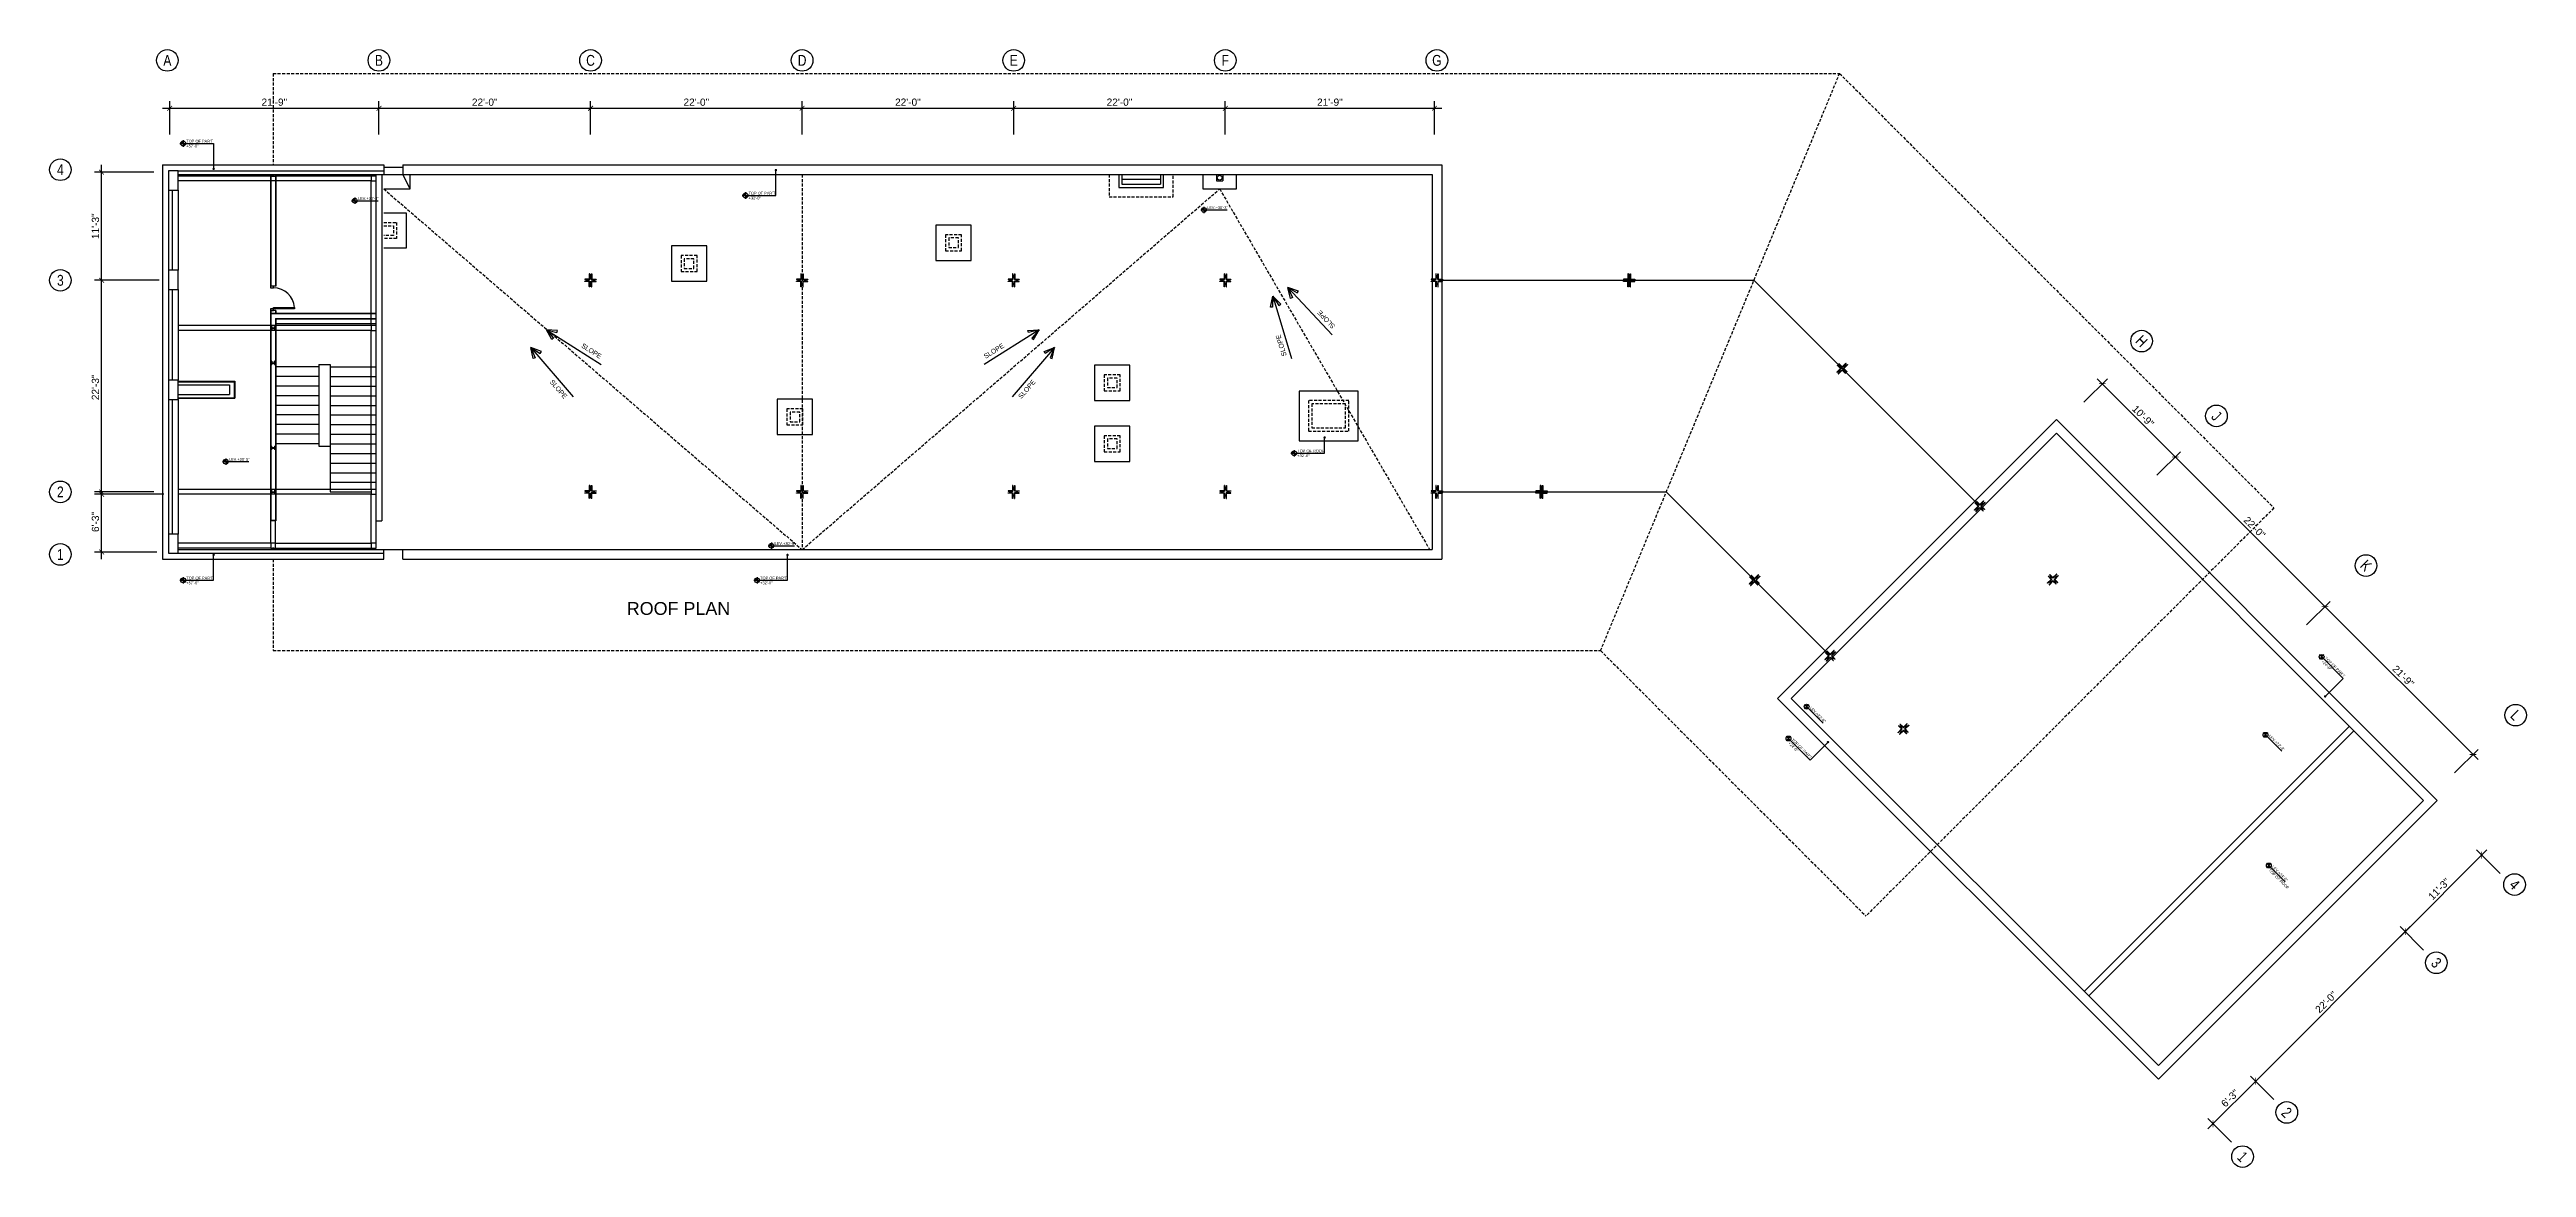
# Model space of a CAD drawing. Header units: inches. Extents: x 54338 to 57449, y 10559 to 14148.
# Drawn here: x 54359 to 57449, y 12753 to 14148 of the extents above; entities that cross this region are included whole.
import ezdxf
from ezdxf.enums import TextEntityAlignment as Align

# ---------------------------------------------------------------- set-up
doc = ezdxf.new("R2010")
doc.units = ezdxf.units.IN
doc.header["$LTSCALE"] = 15
doc.header["$MEASUREMENT"] = 0
doc.linetypes.add('HIDDEN', pattern=[0.375, 0.25, -0.125])
for name, color, linetype in [('A-DOOR', 1, 'Continuous'), ('A-PLASTER', 1, 'Continuous'), ('A-STAIR', 2, 'Continuous'), ('A-TEXT-P', 242, 'Continuous'), ('A-WALL-BLWK', 33, 'Continuous'), ('COLUMN', 4, 'Continuous'), ('E1', 1, 'Continuous'), ('E5', 5, 'Continuous'), ('GC', 3, 'Continuous'), ('LINE_HIDDEN', 124, 'HIDDEN'), ('N-DIM-Z', 126, 'Continuous'), ('N-NOTE-Z', 242, 'Continuous'), ('SCREED', 1, 'Continuous')]:
    doc.layers.add(name, color=color, linetype=linetype)
doc.styles.add('16 scale', font='arial.ttf')
doc.styles.add('1by4in-1F', font='arial.ttf', dxfattribs={"height": 4})
doc.styles.add('1by8in-1F', font='arial.ttf', dxfattribs={"height": 6})
doc.styles.add('ARIAL', font='arial.ttf')
doc.styles.add('dim', font='arial.ttf')
doc.dimstyles.new('DIM-128', dxfattribs={"dimscale": 96, "dimtxt": 0.09375, "dimasz": 0.0625, "dimexe": 0.09375, "dimexo": 0.09375, "dimgap": 0.03125, "dimtad": 1, "dimdec": 3, "dimrnd": 0.003906, "dimzin": 3, "dimdsep": 46, "dimlunit": 4, "dimtxsty": 'ARIAL', "dimblk1": 'ARCHTICK', "dimblk2": 'ARCHTICK', "dimsah": 1, "dimcen": 0.09375, "dimdle": 0.09375, "dimclrd": 256, "dimclre": 256, "dimclrt": 242, "dimaunit": 1, "dimadec": 0, "dimazin": 0, "dimtfac": 1, "dimtdec": 3, "dimtix": 1, "dimtmove": 2, "dimatfit": 3, "dimfxl": 0, "dimtolj": 1, "dimtzin": 0, "dimarcsym": 0})

# ---------------------------------------------------------------- blocks, each defined once
blk = doc.blocks.new('METAL -COL')
at = {"layer": 'COLUMN', "color": 1}
for points in [[(-7, 1.125, 0.414213562), (-6.875, 1), (-1, 1), (-1, 7.875, 0.414213562), (-1.125, 8), (-1.375, 8, 0.414213562), (-1.5, 7.875), (-1.5, 1.5), (-6.875, 1.5, 0.414213562), (-7, 1.375), (-7, 1.125)], [(7, 1.125, -0.414213562), (6.875, 1), (1, 1), (1, 7.875, -0.414213562), (1.125, 8), (1.375, 8, -0.414213562), (1.5, 7.875), (1.5, 1.5), (6.875, 1.5, -0.414213562), (7, 1.375), (7, 1.125)], [(-7, -1.125, -0.414213562), (-6.875, -1), (-1, -1), (-1, -7.875, -0.414213562), (-1.125, -8), (-1.375, -8, -0.414213562), (-1.5, -7.875), (-1.5, -1.5), (-6.875, -1.5, -0.414213562), (-7, -1.375), (-7, -1.125)], [(7, -1.125, 0.414213562), (6.875, -1), (1, -1), (1, -7.875, 0.414213562), (1.125, -8), (1.375, -8, 0.414213562), (1.5, -7.875), (1.5, -1.5), (6.875, -1.5, 0.414213562), (7, -1.375), (7, -1.125)]]:
    blk.add_lwpolyline(points, format="xyb", dxfattribs=at)
for points in [[(-2.9375, -1), (-4.9375, -1), (-4.9375, 1), (-2.9375, 1)], [(-3.1875, -0.75), (-4.6875, -0.75), (-4.6875, 0.75), (-3.1875, 0.75)], [(-1, 3.4375), (1, 3.4375), (1, 5.4375), (-1, 5.4375)], [(-0.75, 3.6875), (0.75, 3.6875), (0.75, 5.1875), (-0.75, 5.1875)], [(2.9375, -1), (4.9375, -1), (4.9375, 1), (2.9375, 1)], [(3.1875, -0.75), (4.6875, -0.75), (4.6875, 0.75), (3.1875, 0.75)], [(-1, -3.4375), (1, -3.4375), (1, -5.4375), (-1, -5.4375)], [(-0.75, -3.6875), (0.75, -3.6875), (0.75, -5.1875), (-0.75, -5.1875)]]:
    blk.add_lwpolyline(points, close=True, dxfattribs=at)
blk = doc.blocks.new('_ARCHTICK')
at = {"color": 0, "linetype": 'ByBlock', "const_width": 0.15}
blk.add_lwpolyline([(-0.5, -0.5), (0.5, 0.5)], dxfattribs=at)
blk = doc.blocks.new('*D47')
at = {"layer": 'DEFPOINTS', "color": 0, "transparency": 16777216}
for p in [(262.5, 555.1), (1.5, 513.6), (262.5, 513.6)]:
    blk.add_point(p, dxfattribs=at)
at = {"layer": 'N-DIM-Z', "lineweight": -2, "transparency": 16777216}
for p, q in [((1.5, 522.6), (1.5, 564.1)), ((262.5, 522.6), (262.5, 564.1)), ((-7.5, 555.1), (271.5, 555.1))]:
    blk.add_line(p, q, dxfattribs=at)
at = {"layer": 'N-DIM-Z', "lineweight": -2, "transparency": 16777216, "xscale": 6, "yscale": 6, "zscale": 6, "rotation": 180}
blk.add_blockref('_ARCHTICK', (1.5, 555.1), dxfattribs=at)
at = {"layer": 'N-DIM-Z', "lineweight": -2, "transparency": 16777216, "xscale": 6, "yscale": 6, "zscale": 6}
blk.add_blockref('_ARCHTICK', (262.5, 555.1), dxfattribs=at)
at = {"layer": 'N-DIM-Z', "color": 242, "transparency": 16777216, "insert": (132, 562.7), "char_height": 9, "attachment_point": 5, "style": 'ARIAL'}
blk.add_mtext('\\A1;21\'-9"', dxfattribs=at)
blk = doc.blocks.new('*D48')
at = {"layer": 'DEFPOINTS', "color": 0, "transparency": 16777216}
for p in [(-83.6, 475.5), (-9.2, 475.5), (-2.8, 340.5)]:
    blk.add_point(p, dxfattribs=at)
at = {"layer": 'N-DIM-Z', "lineweight": -2, "transparency": 16777216}
for p, q in [((-18.2, 475.5), (-92.6, 475.5)), ((-83.6, 331.5), (-83.6, 484.5)), ((-11.8, 340.5), (-92.6, 340.5))]:
    blk.add_line(p, q, dxfattribs=at)
at = {"layer": 'N-DIM-Z', "lineweight": -2, "transparency": 16777216, "xscale": 6, "yscale": 6, "zscale": 6}
for p, rotation in [((-83.6, 475.5), 90), ((-83.6, 340.5), 270)]:
    blk.add_blockref('_ARCHTICK', p, dxfattribs=dict(at, rotation=rotation))
at = {"layer": 'N-DIM-Z', "color": 242, "transparency": 16777216, "insert": (-91.2, 408), "char_height": 9, "attachment_point": 5, "rotation": 90, "style": 'ARIAL'}
blk.add_mtext('\\A1;11\'-3"', dxfattribs=at)
blk = doc.blocks.new('*D49')
at = {"layer": 'DEFPOINTS', "color": 0, "transparency": 16777216}
for p in [(-83.6, 340.5), (-9.3, 340.5), (3.1, 73.5)]:
    blk.add_point(p, dxfattribs=at)
at = {"layer": 'N-DIM-Z', "lineweight": -2, "transparency": 16777216}
for p, q in [((-18.3, 340.5), (-92.6, 340.5)), ((-83.6, 64.5), (-83.6, 349.5)), ((-5.9, 73.5), (-92.6, 73.5))]:
    blk.add_line(p, q, dxfattribs=at)
at = {"layer": 'N-DIM-Z', "lineweight": -2, "transparency": 16777216, "xscale": 6, "yscale": 6, "zscale": 6}
for p, rotation in [((-83.6, 340.5), 90), ((-83.6, 73.5), 270)]:
    blk.add_blockref('_ARCHTICK', p, dxfattribs=dict(at, rotation=rotation))
at = {"layer": 'N-DIM-Z', "color": 242, "transparency": 16777216, "insert": (-91.2, 207), "char_height": 9, "attachment_point": 5, "rotation": 90, "style": 'ARIAL'}
blk.add_mtext('\\A1;22\'-3"', dxfattribs=at)
blk = doc.blocks.new('*D50')
at = {"layer": 'DEFPOINTS', "color": 0, "transparency": 16777216}
for p in [(526.5, 555.1), (262.5, 513.6), (526.5, 513.6)]:
    blk.add_point(p, dxfattribs=at)
at = {"layer": 'N-DIM-Z', "lineweight": -2, "transparency": 16777216}
for p, q in [((262.5, 522.6), (262.5, 564.1)), ((526.5, 522.6), (526.5, 564.1)), ((253.5, 555.1), (535.5, 555.1))]:
    blk.add_line(p, q, dxfattribs=at)
at = {"layer": 'N-DIM-Z', "lineweight": -2, "transparency": 16777216, "xscale": 6, "yscale": 6, "zscale": 6, "rotation": 180}
blk.add_blockref('_ARCHTICK', (262.5, 555.1), dxfattribs=at)
at = {"layer": 'N-DIM-Z', "lineweight": -2, "transparency": 16777216, "xscale": 6, "yscale": 6, "zscale": 6}
blk.add_blockref('_ARCHTICK', (526.5, 555.1), dxfattribs=at)
at = {"layer": 'N-DIM-Z', "color": 242, "transparency": 16777216, "insert": (394.5, 562.7), "char_height": 9, "attachment_point": 5, "style": 'ARIAL'}
blk.add_mtext('\\A1;22\'-0"', dxfattribs=at)
blk = doc.blocks.new('*D51')
at = {"layer": 'DEFPOINTS', "color": 0, "transparency": 16777216}
for p in [(790.5, 555.1), (526.5, 513.6), (790.5, 513.6)]:
    blk.add_point(p, dxfattribs=at)
at = {"layer": 'N-DIM-Z', "lineweight": -2, "transparency": 16777216}
for p, q in [((526.5, 522.6), (526.5, 564.1)), ((790.5, 522.6), (790.5, 564.1)), ((517.5, 555.1), (799.5, 555.1))]:
    blk.add_line(p, q, dxfattribs=at)
at = {"layer": 'N-DIM-Z', "lineweight": -2, "transparency": 16777216, "xscale": 6, "yscale": 6, "zscale": 6, "rotation": 180}
blk.add_blockref('_ARCHTICK', (526.5, 555.1), dxfattribs=at)
at = {"layer": 'N-DIM-Z', "lineweight": -2, "transparency": 16777216, "xscale": 6, "yscale": 6, "zscale": 6}
blk.add_blockref('_ARCHTICK', (790.5, 555.1), dxfattribs=at)
at = {"layer": 'N-DIM-Z', "color": 242, "transparency": 16777216, "insert": (658.5, 562.7), "char_height": 9, "attachment_point": 5, "style": 'ARIAL'}
blk.add_mtext('\\A1;22\'-0"', dxfattribs=at)
blk = doc.blocks.new('*D52')
at = {"layer": 'DEFPOINTS', "color": 0, "transparency": 16777216}
for p in [(1054.5, 555.1), (790.5, 513.6), (1054.5, 513.6)]:
    blk.add_point(p, dxfattribs=at)
at = {"layer": 'N-DIM-Z', "lineweight": -2, "transparency": 16777216}
for p, q in [((790.5, 522.6), (790.5, 564.1)), ((1054.5, 522.6), (1054.5, 564.1)), ((781.5, 555.1), (1063.5, 555.1))]:
    blk.add_line(p, q, dxfattribs=at)
at = {"layer": 'N-DIM-Z', "lineweight": -2, "transparency": 16777216, "xscale": 6, "yscale": 6, "zscale": 6, "rotation": 180}
blk.add_blockref('_ARCHTICK', (790.5, 555.1), dxfattribs=at)
at = {"layer": 'N-DIM-Z', "lineweight": -2, "transparency": 16777216, "xscale": 6, "yscale": 6, "zscale": 6}
blk.add_blockref('_ARCHTICK', (1054.5, 555.1), dxfattribs=at)
at = {"layer": 'N-DIM-Z', "color": 242, "transparency": 16777216, "insert": (922.5, 562.7), "char_height": 9, "attachment_point": 5, "style": 'ARIAL'}
blk.add_mtext('\\A1;22\'-0"', dxfattribs=at)
blk = doc.blocks.new('*D53')
at = {"layer": 'DEFPOINTS', "color": 0, "transparency": 16777216}
for p in [(1318.5, 555.1), (1054.5, 513.6), (1318.5, 513.6)]:
    blk.add_point(p, dxfattribs=at)
at = {"layer": 'N-DIM-Z', "lineweight": -2, "transparency": 16777216}
for p, q in [((1054.5, 522.6), (1054.5, 564.1)), ((1318.5, 522.6), (1318.5, 564.1)), ((1045.5, 555.1), (1327.5, 555.1))]:
    blk.add_line(p, q, dxfattribs=at)
at = {"layer": 'N-DIM-Z', "lineweight": -2, "transparency": 16777216, "xscale": 6, "yscale": 6, "zscale": 6, "rotation": 180}
blk.add_blockref('_ARCHTICK', (1054.5, 555.1), dxfattribs=at)
at = {"layer": 'N-DIM-Z', "lineweight": -2, "transparency": 16777216, "xscale": 6, "yscale": 6, "zscale": 6}
blk.add_blockref('_ARCHTICK', (1318.5, 555.1), dxfattribs=at)
at = {"layer": 'N-DIM-Z', "color": 242, "transparency": 16777216, "insert": (1186.5, 562.7), "char_height": 9, "attachment_point": 5, "style": 'ARIAL'}
blk.add_mtext('\\A1;22\'-0"', dxfattribs=at)
blk = doc.blocks.new('*D54')
at = {"layer": 'DEFPOINTS', "color": 0, "transparency": 16777216}
for p in [(1579.5, 555.1), (1318.5, 513.6), (1579.5, 513.6)]:
    blk.add_point(p, dxfattribs=at)
at = {"layer": 'N-DIM-Z', "lineweight": -2, "transparency": 16777216}
for p, q in [((1318.5, 522.6), (1318.5, 564.1)), ((1579.5, 522.6), (1579.5, 564.1)), ((1309.5, 555.1), (1588.5, 555.1))]:
    blk.add_line(p, q, dxfattribs=at)
at = {"layer": 'N-DIM-Z', "lineweight": -2, "transparency": 16777216, "xscale": 6, "yscale": 6, "zscale": 6, "rotation": 180}
blk.add_blockref('_ARCHTICK', (1318.5, 555.1), dxfattribs=at)
at = {"layer": 'N-DIM-Z', "lineweight": -2, "transparency": 16777216, "xscale": 6, "yscale": 6, "zscale": 6}
blk.add_blockref('_ARCHTICK', (1579.5, 555.1), dxfattribs=at)
at = {"layer": 'N-DIM-Z', "color": 242, "transparency": 16777216, "insert": (1449, 562.7), "char_height": 9, "attachment_point": 5, "style": 'ARIAL'}
blk.add_mtext('\\A1;21\'-9"', dxfattribs=at)
blk = doc.blocks.new('*D55')
at = {"layer": 'DEFPOINTS', "color": 0, "transparency": 16777216}
for p in [(-83.6, 76.5), (-9.2, 76.5), (-5.7, 1.5)]:
    blk.add_point(p, dxfattribs=at)
at = {"layer": 'N-DIM-Z', "lineweight": -2, "transparency": 16777216}
for p, q in [((-18.2, 76.5), (-92.6, 76.5)), ((-83.6, -7.5), (-83.6, 85.5)), ((-14.7, 1.5), (-92.6, 1.5))]:
    blk.add_line(p, q, dxfattribs=at)
at = {"layer": 'N-DIM-Z', "lineweight": -2, "transparency": 16777216, "xscale": 6, "yscale": 6, "zscale": 6}
for p, rotation in [((-83.6, 76.5), 90), ((-83.6, 1.5), 270)]:
    blk.add_blockref('_ARCHTICK', p, dxfattribs=dict(at, rotation=rotation))
at = {"layer": 'N-DIM-Z', "color": 242, "transparency": 16777216, "insert": (-91.2, 39), "char_height": 9, "attachment_point": 5, "rotation": 90, "style": 'ARIAL'}
blk.add_mtext('\\A1;6\'-3"', dxfattribs=at)
blk = doc.blocks.new('*D56')
at = {"layer": 'DEFPOINTS', "color": 0, "transparency": 16777216}
for p in [(2383.4, 182), (2504, 120.2), (2474.6, 90.8)]:
    blk.add_point(p, dxfattribs=at)
at = {"layer": 'N-DIM-Z', "lineweight": -2, "transparency": 16777216}
for p, q in [((2389.8, 188.4), (2419.1, 217.7)), ((2406.4, 217.7), (2510.3, 113.8)), ((2481, 97.2), (2510.3, 126.5))]:
    blk.add_line(p, q, dxfattribs=at)
at = {"layer": 'N-DIM-Z', "lineweight": -2, "transparency": 16777216, "xscale": 6, "yscale": 6, "zscale": 6}
for p, rotation in [((2412.8, 211.4), 135), ((2504, 120.2), 315)]:
    blk.add_blockref('_ARCHTICK', p, dxfattribs=dict(at, rotation=rotation))
at = {"layer": 'N-DIM-Z', "color": 242, "transparency": 16777216, "insert": (2463.7, 171.1), "char_height": 9, "attachment_point": 5, "rotation": 315, "style": 'ARIAL'}
blk.add_mtext('\\A1;10\'-9"', dxfattribs=at)
blk = doc.blocks.new('*D57')
at = {"layer": 'DEFPOINTS', "color": 0, "transparency": 16777216}
for p in [(2474.6, 90.8), (2690.7, -66.5), (2661.3, -95.9)]:
    blk.add_point(p, dxfattribs=at)
at = {"layer": 'N-DIM-Z', "lineweight": -2, "transparency": 16777216}
for p, q in [((2481, 97.2), (2510.3, 126.5)), ((2497.6, 126.5), (2697, -72.9)), ((2667.7, -89.5), (2697, -60.1))]:
    blk.add_line(p, q, dxfattribs=at)
at = {"layer": 'N-DIM-Z', "lineweight": -2, "transparency": 16777216, "xscale": 6, "yscale": 6, "zscale": 6}
for p, rotation in [((2504, 120.2), 135), ((2690.7, -66.5), 315)]:
    blk.add_blockref('_ARCHTICK', p, dxfattribs=dict(at, rotation=rotation))
at = {"layer": 'N-DIM-Z', "color": 242, "transparency": 16777216, "insert": (2602.7, 32.2), "char_height": 9, "attachment_point": 5, "rotation": 315, "style": 'ARIAL'}
blk.add_mtext('\\A1;22\'-0"', dxfattribs=at)
blk = doc.blocks.new('*D58')
at = {"layer": 'DEFPOINTS', "color": 0, "transparency": 16777216}
for p in [(2661.3, -95.9), (2875.2, -251.1), (2845.9, -280.4)]:
    blk.add_point(p, dxfattribs=at)
at = {"layer": 'N-DIM-Z', "lineweight": -2, "transparency": 16777216}
for p, q in [((2667.7, -89.5), (2697, -60.1)), ((2684.3, -60.1), (2881.6, -257.4)), ((2852.2, -274.1), (2881.6, -244.7))]:
    blk.add_line(p, q, dxfattribs=at)
at = {"layer": 'N-DIM-Z', "lineweight": -2, "transparency": 16777216, "xscale": 6, "yscale": 6, "zscale": 6}
for p, rotation in [((2690.7, -66.5), 135), ((2875.2, -251.1), 315)]:
    blk.add_blockref('_ARCHTICK', p, dxfattribs=dict(at, rotation=rotation))
at = {"layer": 'N-DIM-Z', "color": 242, "transparency": 16777216, "insert": (2788.3, -153.4), "char_height": 9, "attachment_point": 5, "rotation": 315, "style": 'ARIAL'}
blk.add_mtext('\\A1;21\'-9"', dxfattribs=at)
blk = doc.blocks.new('*D59')
at = {"layer": 'DEFPOINTS', "color": 0, "transparency": 16777216}
for p in [(2886.1, -376.6), (2915.5, -405.9), (2820, -501.4)]:
    blk.add_point(p, dxfattribs=at)
at = {"layer": 'N-DIM-Z', "lineweight": -2, "transparency": 16777216}
for p, q in [((2784.3, -478.4), (2892.5, -370.2)), ((2909.1, -399.6), (2879.8, -370.2)), ((2813.7, -495), (2784.3, -465.7))]:
    blk.add_line(p, q, dxfattribs=at)
at = {"layer": 'N-DIM-Z', "lineweight": -2, "transparency": 16777216, "xscale": 6, "yscale": 6, "zscale": 6}
for p, rotation in [((2886.1, -376.6), 44.99999999963151), ((2790.7, -472.1), 224.9999999996315)]:
    blk.add_blockref('_ARCHTICK', p, dxfattribs=dict(at, rotation=rotation))
at = {"layer": 'N-DIM-Z', "color": 242, "transparency": 16777216, "insert": (2833, -418.9), "char_height": 9, "attachment_point": 5, "rotation": 45, "style": 'ARIAL'}
blk.add_mtext('\\A1;11\'-3"', dxfattribs=at)
blk = doc.blocks.new('*D60')
at = {"layer": 'DEFPOINTS', "color": 0, "transparency": 16777216}
for p in [(2790.7, -472.1), (2820, -501.4), (2633.4, -688.1)]:
    blk.add_point(p, dxfattribs=at)
at = {"layer": 'N-DIM-Z', "lineweight": -2, "transparency": 16777216}
for p, q in [((2597.6, -665.1), (2797, -465.7)), ((2813.7, -495), (2784.3, -465.7)), ((2627, -681.7), (2597.6, -652.4))]:
    blk.add_line(p, q, dxfattribs=at)
at = {"layer": 'N-DIM-Z', "lineweight": -2, "transparency": 16777216, "xscale": 6, "yscale": 6, "zscale": 6}
for p, rotation in [((2790.7, -472.1), 44.99999999963151), ((2604, -658.7), 224.9999999996315)]:
    blk.add_blockref('_ARCHTICK', p, dxfattribs=dict(at, rotation=rotation))
at = {"layer": 'N-DIM-Z', "color": 242, "transparency": 16777216, "insert": (2692, -560), "char_height": 9, "attachment_point": 5, "rotation": 45, "style": 'ARIAL'}
blk.add_mtext('\\A1;22\'-0"', dxfattribs=at)
blk = doc.blocks.new('*D61')
at = {"layer": 'DEFPOINTS', "color": 0, "transparency": 16777216}
for p in [(2604, -658.7), (2633.4, -688.1), (2580.3, -741.1)]:
    blk.add_point(p, dxfattribs=at)
at = {"layer": 'N-DIM-Z', "lineweight": -2, "transparency": 16777216}
for p, q in [((2544.6, -718.1), (2610.4, -652.4)), ((2627, -681.7), (2597.6, -652.4)), ((2574, -734.7), (2544.6, -705.4))]:
    blk.add_line(p, q, dxfattribs=at)
at = {"layer": 'N-DIM-Z', "lineweight": -2, "transparency": 16777216, "xscale": 6, "yscale": 6, "zscale": 6}
for p, rotation in [((2604, -658.7), 44.99999999963151), ((2551, -711.8), 224.9999999996315)]:
    blk.add_blockref('_ARCHTICK', p, dxfattribs=dict(at, rotation=rotation))
at = {"layer": 'N-DIM-Z', "color": 242, "transparency": 16777216, "insert": (2572.1, -679.9), "char_height": 9, "attachment_point": 5, "rotation": 45, "style": 'ARIAL'}
blk.add_mtext('\\A1;6\'-3"', dxfattribs=at)
blk = doc.blocks.new('A$C4D2E6AFD')
at = {"layer": 'A-TEXT-P'}
h = blk.add_hatch(color=7, dxfattribs=at)
h.dxf.hatch_style = 1
h.paths.add_polyline_path([(18.2613, 511.2063), (18.2613, 514.2063, 0.414213562), (15.2613, 511.2063)])
h.paths.add_polyline_path([(21.2613, 511.2063), (18.2613, 511.2063), (18.2613, 508.2063, 0.414213562)])
h = blk.add_hatch(color=7, dxfattribs=at)
h.dxf.hatch_style = 1
h.paths.add_polyline_path([(232.3498, 439.7757), (232.3498, 442.7757, 0.414213562), (229.3498, 439.7757)])
h.paths.add_polyline_path([(235.3498, 439.7757), (232.3498, 439.7757), (232.3498, 436.7757, 0.414213562)])
h = blk.add_hatch(color=7, dxfattribs=at)
h.dxf.hatch_style = 1
h.paths.add_polyline_path([(719.8058, 446.2876), (719.8058, 449.2876, 0.414213562), (716.8058, 446.2876)])
h.paths.add_polyline_path([(722.8058, 446.2876), (719.8058, 446.2876), (719.8058, 443.2876, 0.414213562)])
h = blk.add_hatch(color=7, dxfattribs=at)
h.dxf.hatch_style = 1
h.paths.add_polyline_path([(1291.8498, 428.2757), (1291.8498, 431.2757, 0.414213562), (1288.8498, 428.2757)])
h.paths.add_polyline_path([(1294.8498, 428.2757), (1291.8498, 428.2757), (1291.8498, 425.2757, 0.414213562)])
h = blk.add_hatch(color=7, dxfattribs=at)
h.dxf.hatch_style = 1
h.paths.add_polyline_path([(1404.4725, 124.7876), (1404.4725, 127.7876, 0.414213562), (1401.4725, 124.7876)])
h.paths.add_polyline_path([(1407.4725, 124.7876), (1404.4725, 124.7876), (1404.4725, 121.7876, 0.414213562)])
h = blk.add_hatch(color=7, dxfattribs=at)
h.dxf.hatch_style = 1
h.paths.add_polyline_path([(71.3498, 114.2757), (71.3498, 117.2757, 0.414213562), (68.3498, 114.2757)])
h.paths.add_polyline_path([(74.3498, 114.2757), (71.3498, 114.2757), (71.3498, 111.2757, 0.414213562)])
h = blk.add_hatch(color=7, dxfattribs=at)
h.dxf.hatch_style = 1
h.paths.add_polyline_path([(752.1385, 9.3243), (752.1385, 12.3243, 0.414213562), (749.1385, 9.3243)])
h.paths.add_polyline_path([(755.1385, 9.3243), (752.1385, 9.3243), (752.1385, 6.3243, 0.414213562)])
h = blk.add_hatch(color=7, dxfattribs=at)
h.dxf.hatch_style = 1
h.paths.add_polyline_path([(18.2613, -33.7937), (18.2613, -30.7937, 0.414213562), (15.2613, -33.7937)])
h.paths.add_polyline_path([(21.2613, -33.7937), (18.2613, -33.7937), (18.2613, -36.7937, 0.414213562)])
h = blk.add_hatch(color=7, dxfattribs=at)
h.dxf.hatch_style = 1
h.paths.add_polyline_path([(734.2613, -33.7937), (734.2613, -30.7937, 0.414213562), (731.2613, -33.7937)])
h.paths.add_polyline_path([(737.2613, -33.7937), (734.2613, -33.7937), (734.2613, -36.7937, 0.414213562)])
h = blk.add_hatch(color=7, dxfattribs=at)
h.dxf.hatch_style = 1
h.paths.add_polyline_path([(2686.4357, -129.3423), (2688.557, -127.221, 0.414213562), (2684.3144, -127.221)])
h.paths.add_polyline_path([(2688.557, -131.4637), (2686.4357, -129.3423), (2684.3144, -131.4637, 0.414213562)])
h = blk.add_hatch(color=7, dxfattribs=at)
h.dxf.hatch_style = 1
h.paths.add_polyline_path([(2043.8551, -191.3369), (2045.9764, -189.2156, 0.414213562), (2041.7338, -189.2156)])
h.paths.add_polyline_path([(2045.9764, -193.4582), (2043.8551, -191.3369), (2041.7338, -193.4582, 0.414213562)])
h = blk.add_hatch(color=7, dxfattribs=at)
h.dxf.hatch_style = 1
h.paths.add_polyline_path([(2021.2311, -231.1051), (2023.3524, -228.9837, 0.414213562), (2019.1097, -228.9837)])
h.paths.add_polyline_path([(2023.3524, -233.2264), (2021.2311, -231.1051), (2019.1097, -233.2264, 0.414213562)])
h = blk.add_hatch(color=7, dxfattribs=at)
h.dxf.hatch_style = 1
h.paths.add_polyline_path([(2616.4583, -226.4935), (2618.5797, -224.3722, 0.414213562), (2614.337, -224.3722)])
h.paths.add_polyline_path([(2618.5797, -228.6149), (2616.4583, -226.4935), (2614.337, -228.6149, 0.414213562)])
h = blk.add_hatch(color=7, dxfattribs=at)
h.dxf.hatch_style = 1
h.paths.add_polyline_path([(2620.5004, -389.5657), (2622.6218, -387.4443, 0.414213562), (2618.3791, -387.4443)])
h.paths.add_polyline_path([(2622.6218, -391.687), (2620.5004, -389.5657), (2618.3791, -391.687, 0.414213562)])
at = {"layer": 'A-DOOR', "color": 7}
for points in [[(131, 333), (127, 333), (127, 331), (131, 331)], [(131, 305), (127, 305), (127, 303), (131, 303)], [(131, 306.5), (157, 306.5), (157, 305), (131, 305)]]:
    blk.add_lwpolyline(points, close=True, dxfattribs=at)
blk.add_arc((131, 305), 26.082, 3.4774088, 90, dxfattribs=at)
at = {"layer": 'A-PLASTER', "color": 7}
for p, q in [((12.0012, 472.5), (268.5, 472.5)), ((127.5, 470.5), (12.0012, 470.5)), ((127.5, 464.5), (12.0012, 464.5)), ((127, 472.5), (127, 333)), ((127, 472.5), (127, 394.5)), ((253, 470.5), (133.5, 470.5)), ((253, 464.5), (133.5, 464.5)), ((134, 472.5), (134, 333)), ((134, 472.5), (134, 401.5)), ((253, 284), (253, 464.5)), ((4.5, 453), (4.5, 353)), ((12.0012, 453), (12.0023, 353)), ((4.5, 329), (4.5, 216)), ((12.0023, 329), (12, 216)), ((252, 284), (12.0014, 284)), ((127, 303), (127, 73.5)), ((127, 299.5), (139, 299.5)), ((127, 299.5), (127, 40.5)), ((134, 303), (134, 299.5)), ((134, 299.5), (259, 299.5)), ((134, 292.5), (259, 292.5)), ((134, 292.5), (134, 79.5)), ((134, 292.5), (259, 292.5)), ((134, 292.5), (134, 40.5)), ((146, 299.5), (259, 299.5)), ((252, 278), (12.0013, 278)), ((253, 79.5), (253, 278)), ((4.5, 192), (4.5, 24)), ((12, 214.5), (82.5, 214.5)), ((12, 193.5), (82.5, 193.5)), ((12, 192), (12, 24)), ((82.5, 214.5), (82.5, 193.5)), ((252, 79.5), (12, 79.5)), ((252, 73.5), (12, 73.5)), ((253, 12.5), (253, 73.5)), ((134, 40.5), (127, 40.5)), ((127.5, 12.5), (127.5, 40.5)), ((133.5, 12.5), (133.5, 40.5)), ((259, 12.5), (259, 40.5)), ((127.5, 12.5), (12, 12.5)), ((127.5, 6.5), (12, 6.5)), ((12, 4.5), (268.5, 4.5)), ((133.5, 12.5), (253, 12.5)), ((133.5, 6.5), (253, 6.5))]:
    blk.add_line(p, q, dxfattribs=at)
at = {"layer": 'A-STAIR', "color": 7}
for p, q in [((1585.5, 340.5), (1978.1316, 340.5)), ((1978.1316, 340.5), (2255.7641, 62.8675)), ((134, 286.5), (259, 286.5)), ((134, 286.5), (259, 286.5)), ((134, 286.5), (259, 286.5)), ((187.5, 232.5), (133.5, 232.5)), ((187.5, 220.5), (133.5, 220.5)), ((187.5, 235.5), (187.5, 133.5)), ((187.5, 235.5), (201.4888, 235.5)), ((201.4888, 235.5), (201.4888, 76.5)), ((201.4888, 232.5), (259, 232.5)), ((201.4888, 220.5), (259, 220.5)), ((187.5, 208.5), (133.5, 208.5)), ((187.5, 196.5), (133.5, 196.5)), ((201.4888, 208.5), (259, 208.5)), ((201.4888, 196.5), (259, 196.5)), ((187.5, 184.5), (133.5, 184.5)), ((187.5, 172.5), (133.5, 172.5)), ((187.5, 160.5), (133.5, 160.5)), ((201.4888, 184.5), (259, 184.5)), ((201.4888, 172.5), (259, 172.5)), ((201.4888, 160.5), (259, 160.5)), ((187.5, 148.5), (133.5, 148.5)), ((187.5, 136.5), (133.5, 136.5)), ((187.5, 133.5), (201.4888, 133.5)), ((201.4888, 148.5), (259, 148.5)), ((201.4888, 136.5), (259, 136.5)), ((201.4888, 124.5), (259, 124.5)), ((201.4888, 112.5), (259, 112.5)), ((201.4888, 100.5), (259, 100.5)), ((201.4888, 88.5), (259, 88.5)), ((201.4888, 76.5), (253, 76.5)), ((1585.5, 76.5), (1868.7792, 76.5)), ((1868.7792, 76.5), (2069.0879, -123.8087))]:
    blk.add_line(p, q, dxfattribs=at)
at = {"layer": 'A-TEXT-P', "color": 7}
for p, q in [((14.2613, 511.2063), (56.2613, 511.2063)), ((18.2613, 515.2063), (18.2613, 507.2063)), ((56.2613, 511.2063), (56.2613, 479.4964)), ((757.8058, 446.2876), (757.8058, 477.9975)), ((228.3498, 439.7757), (261.3498, 439.7757)), ((232.3498, 443.7757), (232.3498, 435.7757)), ((715.8058, 446.2876), (757.8058, 446.2876)), ((719.8058, 450.2876), (719.8058, 442.2876)), ((1287.8498, 428.2757), (1320.8498, 428.2757)), ((1291.8498, 432.2757), (1291.8498, 424.2757)), ((1400.4725, 124.7876), (1442.4725, 124.7876)), ((1404.4725, 128.7876), (1404.4725, 120.7876)), ((1442.4725, 124.7876), (1442.4725, 144.4975)), ((67.3498, 114.2757), (100.3498, 114.2757)), ((71.3498, 118.2757), (71.3498, 110.2757)), ((748.1385, 9.3243), (781.1385, 9.3243)), ((752.1385, 13.3243), (752.1385, 5.3243)), ((18.2613, -29.7937), (18.2613, -37.7937)), ((56.2613, -33.7937), (56.2613, -2.0838)), ((734.2613, -29.7937), (734.2613, -37.7937)), ((772.2613, -33.7937), (772.2613, -2.0838)), ((14.2613, -33.7937), (56.2613, -33.7937)), ((730.2613, -33.7937), (772.2613, -33.7937)), ((2689.2641, -126.5139), (2683.6073, -132.1708)), ((2683.6073, -126.5139), (2713.3058, -156.2124)), ((2713.3058, -156.2124), (2690.8835, -178.6347)), ((2041.0267, -188.5085), (2064.3612, -211.843)), ((2046.6835, -188.5085), (2041.0267, -194.1653)), ((2018.4026, -228.2766), (2048.1011, -257.9751)), ((2024.0595, -228.2766), (2018.4026, -233.9335)), ((2048.1011, -257.9751), (2070.5234, -235.5528)), ((2613.6299, -223.6651), (2636.9644, -246.9996)), ((2619.2868, -223.6651), (2613.6299, -229.322)), ((2617.672, -386.7372), (2641.0065, -410.0718)), ((2623.3289, -386.7372), (2617.672, -392.3941))]:
    blk.add_line(p, q, dxfattribs=at)
at = {"layer": 'A-TEXT-P', "color": 7, "const_width": 1.5}
for points in [[(55.7309, 480.0268, -1), (56.7916, 478.9661, -1)], [(757.2754, 477.4672, 1), (758.3361, 478.5278, 1)], [(1441.9422, 143.9672, 1), (1443.0028, 145.0278, 1)], [(55.7309, -2.6141, 1), (56.7916, -1.5534, 1)], [(771.7309, -2.6141, 1), (772.7916, -1.5534, 1)], [(2690.8835, -177.8847, -1), (2690.8835, -179.3847, -1)], [(2069.7734, -235.5528, 1), (2071.2734, -235.5528, 1)]]:
    blk.add_lwpolyline(points, format="xyb", close=True, dxfattribs=at)
at = {"layer": 'A-TEXT-P', "color": 7}
for centre in [(18.2613, 511.2063), (232.3498, 439.7757), (719.8058, 446.2876), (1291.8498, 428.2757), (1404.4725, 124.7876), (71.3498, 114.2757), (752.1385, 9.3243), (18.2613, -33.7937), (734.2613, -33.7937), (2686.4357, -129.3423), (2043.8551, -191.3369), (2021.2311, -231.1051), (2616.4583, -226.4935), (2620.5004, -389.5657)]:
    blk.add_circle(centre, 3, dxfattribs=at)
at = {"layer": 'A-WALL-BLWK', "color": 7}
for p, q in [((127.5, 473), (127.5, 395)), ((127.5, 472.5), (127.5, 333)), ((133.5, 473), (133.5, 333)), ((133.5, 473), (133.5, 401)), ((259, 40.5), (259, 472.5)), ((266, 472.5), (266, 40.5)), ((268.5, 481.5), (292.5, 481.5)), ((268.5, 472.5), (292.5, 472.5)), ((292.5, 484.5), (292.5, 472.5)), ((292.5, 484.5), (1588.5, 484.5)), ((292.5, 472.5), (1576.5, 472.5)), ((1189.5, 472.5), (1189.5, 460.5)), ((1189.5, 466.5), (1237.5, 466.5)), ((1237.5, 472.5), (1237.5, 460.5)), ((1576.5, 472.5), (1576.5, 4.5)), ((1588.5, 484.5), (1588.5, -7.5)), ((1189.5, 460.5), (1237.5, 460.5)), ((134, 333), (127, 333)), ((134, 303), (127, 303)), ((127.5, 303), (127.5, 73.5)), ((127.5, 299), (139.5, 299)), ((127.5, 299), (127.5, 41)), ((133.5, 303), (133.5, 299)), ((133.5, 299), (259, 299)), ((133.5, 293), (259, 293)), ((133.5, 293), (133.5, 79.5)), ((133.5, 293), (259, 293)), ((133.5, 293), (133.5, 41)), ((145.5, 299), (259, 299)), ((12, 214), (82, 214)), ((12, 210), (76, 210)), ((12, 198), (76, 198)), ((12, 194), (82, 194)), ((76, 210), (76, 198)), ((82, 214), (82, 194)), ((133.5, 41), (127.5, 41)), ((259, 40.5), (266, 40.5)), ((268.5, 4.5), (292.5, 4.5)), ((292.5, 4.5), (1576.5, 4.5)), ((292.5, -7.5), (292.5, 4.5)), ((292.5, -7.5), (1588.5, -7.5)), ((2721.0403, -215.7325), (2390.1144, -546.6585)), ((2726.6972, -221.3894), (2395.7712, -552.3154))]:
    blk.add_line(p, q, dxfattribs=at)
blk.add_lwpolyline([(1185.5, 472.5), (1185.5, 456.5), (1241.5, 456.5), (1241.5, 472.5)], dxfattribs=at)
for points in [[(2482.7453, -656.2601), (2830.6419, -308.3635), (2355.4661, 166.8122), (2007.5696, -181.0843)], [(2482.7453, -639.2895), (2813.6713, -308.3635), (2355.4661, 149.8417), (2024.5402, -181.0843)]]:
    blk.add_lwpolyline(points, close=True, dxfattribs=at)
at = {"layer": 'COLUMN', "color": 7}
for p, q in [((129, 283), (128.5, 283)), ((128.5, 283), (128.5, 279)), ((128.5, 279), (129, 279)), ((129, 283), (129, 279)), ((129, 281.25), (132, 281.25)), ((129, 280.75), (132, 280.75)), ((132, 279), (132, 283)), ((132.5, 283), (132, 283)), ((132, 279), (132.5, 279)), ((132.5, 279), (132.5, 283)), ((129, 239.5), (128.5, 239.5)), ((128.5, 239.5), (128.5, 235.5)), ((128.5, 235.5), (129, 235.5)), ((129, 239.5), (129, 235.5)), ((129, 237.75), (132, 237.75)), ((129, 237.25), (132, 237.25)), ((132, 235.5), (132, 239.5)), ((132.5, 239.5), (132, 239.5)), ((132, 235.5), (132.5, 235.5)), ((132.5, 235.5), (132.5, 239.5)), ((128.5, 129.5), (128.5, 133.5)), ((128.5, 133.5), (129, 133.5)), ((129, 129.5), (128.5, 129.5)), ((129, 129.5), (129, 133.5)), ((129, 131.75), (132, 131.75)), ((129, 131.25), (132, 131.25)), ((132, 133.5), (132, 129.5)), ((132, 133.5), (132.5, 133.5)), ((132.5, 129.5), (132, 129.5)), ((132.5, 133.5), (132.5, 129.5)), ((128.5, 74.5), (128.5, 78.5)), ((128.5, 78.5), (129, 78.5)), ((129, 74.5), (128.5, 74.5)), ((129, 74.5), (129, 78.5)), ((129, 76.75), (132, 76.75)), ((129, 76.25), (132, 76.25)), ((132, 78.5), (132, 74.5)), ((132, 78.5), (132.5, 78.5)), ((132.5, 74.5), (132, 74.5)), ((132.5, 78.5), (132.5, 74.5))]:
    blk.add_line(p, q, dxfattribs=at)
for points in [[(0.0012, 453), (12.0012, 453), (12.0012, 477), (0.0012, 477)], [(127.5, 470.5), (133.5, 470.5), (133.5, 464.5), (127.5, 464.5)], [(129.5, 472.5), (131.5, 472.5), (131.5, 470.5), (129.5, 470.5)], [(253, 464.5), (259, 464.5), (259, 470.5), (253, 470.5)], [(0.0023, 329), (12.0023, 329), (12.0023, 353), (0.0023, 353)], [(253, 278), (259, 278), (259, 284), (253, 284)], [(0, 192), (12, 192), (12, 216), (0, 216)], [(253, 73.5), (259, 73.5), (259, 79.5), (253, 79.5)], [(0, 0), (12, 0), (12, 24), (0, 24)], [(127.5, 6.5), (133.5, 6.5), (133.5, 12.5), (127.5, 12.5)], [(129.5, 4.5), (131.5, 4.5), (131.5, 6.5), (129.5, 6.5)], [(253, 6.5), (259, 6.5), (259, 12.5), (253, 12.5)]]:
    blk.add_lwpolyline(points, close=True, dxfattribs=at)
at = {"layer": 'E1', "color": 7}
blk.add_lwpolyline([(268.5, 424.5), (296.5, 424.5), (296.5, 380.5001), (268.5, 380.5001)], dxfattribs=at)
for points in [[(957.501, 365.3582), (1001.501, 365.3582), (1001.501, 409.3581), (957.501, 409.3581)], [(627.501, 339.3582), (671.501, 339.3582), (671.501, 383.3581), (627.501, 383.3581)], [(1155.5, 190.6249), (1199.5, 190.6249), (1199.5, 234.6248), (1155.5, 234.6248)], [(759.501, 148.1082), (803.501, 148.1082), (803.501, 192.1081), (759.501, 192.1081)], [(1410.5, 140.3584), (1484.5, 140.3584), (1484.5, 202.3584), (1410.5, 202.3584)], [(1155.5, 114.6087), (1199.5, 114.6087), (1199.5, 158.6086), (1155.5, 158.6086)]]:
    blk.add_lwpolyline(points, close=True, dxfattribs=at)
at = {"layer": 'E5', "color": 7}
for p, q in [((-7.5, 484.5), (268.5, 484.5)), ((-7.5, 484.5), (-7.5, -7.5)), ((12.0012, 477), (268.5, 477)), ((268.5, 484.5), (268.5, 472.5)), ((0, 453), (0, 353)), ((0, 329), (0, 216)), ((0, 192), (0, 24)), ((12, 0), (268.5, 0)), ((268.5, -7.5), (268.5, 4.5)), ((-7.5, -7.5), (268.5, -7.5))]:
    blk.add_line(p, q, dxfattribs=at)
at = {"layer": 'LINE_HIDDEN', "color": 7}
for p, q in [((130.5, 598.5), (2084.9987, 598.5)), ((130.5, 598.5), (130.5, 484.5)), ((1786.7649, -121.5), (2084.9987, 598.5)), ((2084.9987, 598.5), (2626.9951, 56.5036)), ((790.5, 472.5), (790.5, 4.5)), ((268.5, 454.5), (790.5, 4.5)), ((790.5, 4.5), (1311.5, 454.5)), ((1311.5, 454.5), (1573.5, 4.5)), ((2626.9951, 56.5036), (2117.8782, -452.6133)), ((130.5, -7.5), (130.5, -121.5)), ((130.5, -121.5), (1786.7649, -121.5)), ((1786.7649, -121.5), (2117.8782, -452.6133))]:
    blk.add_line(p, q, dxfattribs=at)
for points in [[(1173.5, 472.5), (1173.5, 444.5), (1253.5, 444.5), (1253.5, 472.5)], [(268.5, 412.5), (284.5, 412.5), (284.5, 392.5001), (268.5, 392.5001)], [(268.5, 408.5), (280.5, 408.5), (280.5, 396.5001), (268.5, 396.5001)]]:
    blk.add_lwpolyline(points, dxfattribs=at)
for points in [[(639.501, 351.3582), (659.501, 351.3582), (659.501, 371.3581), (639.501, 371.3581)], [(969.501, 377.3582), (989.501, 377.3582), (989.501, 397.3581), (969.501, 397.3581)], [(973.501, 381.3582), (985.501, 381.3582), (985.501, 393.3581), (973.501, 393.3581)], [(643.501, 355.3582), (655.501, 355.3582), (655.501, 367.3581), (643.501, 367.3581)], [(1167.5, 202.6249), (1187.5, 202.6249), (1187.5, 222.6248), (1167.5, 222.6248)], [(1171.5, 206.6249), (1183.5, 206.6249), (1183.5, 218.6248), (1171.5, 218.6248)], [(1422.5, 152.3584), (1472.5, 152.3584), (1472.5, 190.3584), (1422.5, 190.3584)], [(1426.5, 156.3584), (1468.5, 156.3584), (1468.5, 186.3584), (1426.5, 186.3584)], [(771.501, 160.1082), (791.501, 160.1082), (791.501, 180.1081), (771.501, 180.1081)], [(775.501, 164.1082), (787.501, 164.1082), (787.501, 176.1081), (775.501, 176.1081)], [(1167.5, 126.6087), (1187.5, 126.6087), (1187.5, 146.6086), (1167.5, 146.6086)], [(1171.5, 130.6087), (1183.5, 130.6087), (1183.5, 142.6086), (1171.5, 142.6086)]]:
    blk.add_lwpolyline(points, close=True, dxfattribs=at)
at = {"layer": 'N-NOTE-Z', "color": 7}
for centre in [(-1.5, 614.903), (262.5, 614.903), (526.5, 614.903), (790.5, 614.903), (1054.5, 614.903), (1318.5, 614.903), (1582.5, 614.903), (-135, 478.5), (-135, 340.5), (2461.8158, 264.6766), (2555.1539, 171.3385), (-135, 76.5), (-135, -1.5), (2741.8301, -15.3377), (2928.5062, -202.0139), (2927.162, -413.3689), (2829.5812, -510.9496), (2642.905, -697.6258), (2587.7507, -752.7801)]:
    blk.add_circle(centre, 13.5, dxfattribs=at)
at = {"layer": 'SCREED', "color": 7}
for p, q in [((301.5, 454.5), (292.5, 472.5)), ((1307.5, 472.5), (1307.5, 464.5)), ((1307.5, 464.5), (1315.5, 464.5)), ((1315.5, 472.5), (1315.5, 464.5)), ((1374.8134, 306.9043), (1377.6868, 320.5303)), ((1377.6868, 320.5303), (1377.6086, 306.8882)), ((1377.6868, 320.5303), (1401.2341, 243.1422)), ((1377.6868, 320.5303), (1385.3502, 309.2438)), ((1387.6627, 310.814), (1377.6868, 320.5303)), ((1385.3502, 309.2438), (1387.6627, 310.814)), ((1396.4172, 331.3939), (1451.8977, 272.5271)), ((1396.4172, 331.3939), (1402.4086, 319.1377)), ((1399.8974, 317.9101), (1396.4172, 331.3939)), ((1396.4172, 331.3939), (1408.2973, 324.6877)), ((1409.6714, 327.1219), (1396.4172, 331.3939)), ((1402.4086, 319.1377), (1399.8974, 317.9101)), ((1408.2973, 324.6877), (1409.6714, 327.1219)), ((471.3805, 278.8762), (539.7358, 235.6218)), ((471.3805, 278.8762), (480.2264, 268.4906)), ((478.0985, 266.6781), (471.3805, 278.8762)), ((471.3805, 278.8762), (484.5534, 275.3285)), ((485.2803, 278.0276), (471.3805, 278.8762)), ((1086.1313, 278.8762), (1017.776, 235.6218)), ((1072.2315, 278.0276), (1086.1313, 278.8762)), ((1086.1313, 278.8762), (1072.9584, 275.3285)), ((1086.1313, 278.8762), (1077.2854, 268.4906)), ((1079.4133, 266.6781), (1086.1313, 278.8762)), ((1377.6086, 306.8882), (1374.8134, 306.9043)), ((452.0719, 256.4783), (504.9257, 195.2421)), ((452.0719, 256.4783), (463.6476, 249.2591)), ((465.1267, 251.6309), (452.0719, 256.4783)), ((452.0719, 256.4783), (457.5218, 243.9719)), ((454.9593, 242.8552), (452.0719, 256.4783)), ((463.6476, 249.2591), (465.1267, 251.6309)), ((480.2264, 268.4906), (478.0985, 266.6781)), ((484.5534, 275.3285), (485.2803, 278.0276)), ((1105.4399, 256.4783), (1052.5861, 195.2421)), ((1072.9584, 275.3285), (1072.2315, 278.0276)), ((1077.2854, 268.4906), (1079.4133, 266.6781)), ((1092.3851, 251.6309), (1105.4399, 256.4783)), ((1093.8643, 249.2591), (1092.3851, 251.6309)), ((1105.4399, 256.4783), (1093.8643, 249.2591)), ((1105.4399, 256.4783), (1099.9901, 243.9719)), ((1102.5525, 242.8552), (1105.4399, 256.4783)), ((457.5218, 243.9719), (454.9593, 242.8552)), ((1099.9901, 243.9719), (1102.5525, 242.8552))]:
    blk.add_line(p, q, dxfattribs=at)
for points in [[(268.5, 454.5), (301.5, 454.5), (301.5, 472.5)], [(1290.5, 472.5), (1290.5, 454.5), (1332.5, 454.5), (1332.5, 472.5)]]:
    blk.add_lwpolyline(points, dxfattribs=at)
blk.add_circle((1311.5, 468.5), 3, dxfattribs=at)
at = {"color": 7}
for p in [(526.5, 340.5), (790.5, 340.5), (1054.5, 340.5), (1318.5, 340.5), (1582.5, 340.5), (1822.438, 340.5), (526.5, 76.5), (790.5, 76.5), (1054.5, 76.5), (1318.5, 76.5), (1582.5, 76.5), (1713.0857, 76.5)]:
    blk.add_blockref('METAL -COL', p, dxfattribs=at)
at = {"color": 7, "xscale": -1, "rotation": 315}
for p in [(2088.2236, 230.408), (1978.8712, -33.592)]:
    blk.add_blockref('METAL -COL', p, dxfattribs=at)
at = {"color": 7, "rotation": 315}
for p in [(2260.0067, 58.6249), (2351.2235, -32.5919), (2073.3305, -128.0513), (2164.5473, -219.2681)]:
    blk.add_blockref('METAL -COL', p, dxfattribs=at)
at = {"layer": 'A-TEXT-P', "color": 7}
for s, height, style, p in [("TOP OF PAR'T", 3.5, '1by4in-1F', (22.1501, 512.3174)), ('+57\'-0"', 3.5, '1by4in-1F', (22.1501, 506.3174)), ('LEV.+30\'-3"', 3.5, '1by4in-1F', (236.2387, 440.8868)), ("TOP OF PAR'T", 3.5, '1by4in-1F', (723.6947, 447.3987)), ('+32\'-0"', 3.5, '1by4in-1F', (723.6947, 441.3987)), ('LEV.+30\'-3"', 3.5, '1by4in-1F', (1295.7387, 429.3868)), ('TOP OF ROOF', 3.5, '1by4in-1F', (1408.3614, 125.8987)), ('LEV.+30\'-5"', 3.5, '1by4in-1F', (75.2387, 115.3868)), ('+32\'-0"', 3.5, '1by4in-1F', (1408.3614, 119.8987)), ('LEV.+30\'-5"', 3.5, '1by4in-1F', (756.0274, 10.4354)), ("TOP OF PAR'T", 3.5, '1by4in-1F', (22.1501, -32.6826)), ("TOP OF PAR'T", 3.5, '1by4in-1F', (738.1501, -32.6826)), ('+57\'-0"', 3.5, '1by4in-1F', (22.1501, -38.6826)), ('ROOF PLAN', 16, '16 scale', (571.6914, -76.8896)), ('+32\'-0"', 3.5, '1by4in-1F', (738.1501, -38.6826))]:
    blk.add_text(s, height=height, dxfattribs=dict(at, style=style)).set_placement(p)
at = {"layer": 'A-TEXT-P', "color": 7, "style": '1by4in-1F'}
for s, p in [('+24\'-0"', (2685.7286, -135.5492)), ("TOP OF PAR'T", (2689.9713, -131.3065)), ('LEV.+22\'-5"', (2047.3906, -193.3011)), ('+24\'-0"', (2020.524, -237.3119)), ("TOP OF PAR'T", (2024.7666, -233.0692)), ('LEV.+22\'-3"', (2619.9939, -228.4577)), ('TOP OF ROOF', (2619.7933, -395.7725)), ('LEV.+24\'-0"', (2624.036, -391.5298))]:
    blk.add_text(s, height=3.5, rotation=315, dxfattribs=at).set_placement(p)
at = {"layer": 'N-NOTE-Z', "color": 7, "style": 'dim', "width": 0.8}
for s, p in [('A', (-1.5, 614.903)), ('B', (262.5, 614.903)), ('C', (526.5, 614.903)), ('D', (790.5, 614.903)), ('E', (1054.5, 614.903)), ('F', (1318.5, 614.903)), ('G', (1582.5, 614.903)), ('4', (-135, 478.5)), ('3', (-135, 340.5)), ('2', (-135, 76.5)), ('1', (-135, -1.5))]:
    blk.add_text(s, height=13.5, dxfattribs=at).set_placement(p, align=Align.MIDDLE_CENTER)
for s, p in [('H', (2461.8158, 264.6766)), ('J', (2555.1539, 171.3385)), ('K', (2741.8301, -15.3377)), ('L', (2928.5062, -202.0139)), ('4', (2927.162, -413.3689)), ('3', (2829.5812, -510.9496)), ('2', (2642.905, -697.6258)), ('1', (2587.7507, -752.7801))]:
    blk.add_text(s, height=13.5, rotation=315, dxfattribs=at).set_placement(p, align=Align.MIDDLE_CENTER)
at = {"layer": 'SCREED', "color": 7, "char_height": 6, "style": '1by8in-1F'}
for insert, attachment_point, rotation in [((1456.2188, 283.6527), 7, 133.303749), ((541.1602, 247.4718), 3, 327.6748792), ((1016.3516, 247.4718), 1, 32.3251208), ((1389.4314, 244.916), 1, 106.9237173), ((1064.0969, 192.0872), 7, 49.2020896), ((493.4149, 192.0872), 9, 310.7979104)]:
    blk.add_mtext_dynamic_manual_height_columns('SLOPE', width=82.218725, gutter_width=30, heights=[0], dxfattribs=dict(at, insert=insert, attachment_point=attachment_point, rotation=rotation))
at = {"layer": 'N-DIM-Z', "color": 7}
for base, p1, p2, angle, picture, middle in [((262.5, 555.129), (1.5, 513.6198), (262.5, 513.6198), 180, '*D47', (132, 562.7242)), ((526.5, 555.129), (262.5, 513.6198), (526.5, 513.6198), 180, '*D50', (394.5, 562.7242)), ((790.5, 555.129), (526.5, 513.6198), (790.5, 513.6198), 180, '*D51', (658.5, 562.7242)), ((1054.5, 555.129), (790.5, 513.6198), (1054.5, 513.6198), 180, '*D52', (922.5, 562.7242)), ((1318.5, 555.129), (1054.5, 513.6198), (1318.5, 513.6198), 180, '*D53', (1186.5, 562.7242)), ((1579.5, 555.129), (1318.5, 513.6198), (1579.5, 513.6198), 180, '*D54', (1449, 562.7242)), ((-83.5935, 475.5), (-2.8337, 340.5), (-9.1799, 475.5), 90, '*D48', (-91.1917, 408)), ((-83.5935, 340.5), (3.0894, 73.5), (-9.3209, 340.5), 90, '*D49', (-91.1917, 207)), ((2503.9838, 120.1684), (2383.4155, 182.0337), (2474.6323, 90.817), 135, '*D56', (2463.746, 171.1474)), ((2690.6599, -66.5078), (2474.6323, 90.817), (2661.3085, -95.8592), 135, '*D57', (2602.6924, 32.2009)), ((-83.5935, 76.5), (-5.6542, 1.5), (-9.1799, 76.5), 90, '*D55', (-91.1917, 39)), ((2875.2148, -251.0627), (2661.3085, -95.8592), (2845.8634, -280.4141), 135, '*D58', (2788.308, -153.4147)), ((2886.1433, -376.5928), (2820.0353, -501.4037), (2915.4947, -405.9443), 225, '*D59', (2833.0408, -418.9498)), ((2790.6838, -472.0522), (2633.3591, -688.0799), (2820.0353, -501.4037), 225, '*D60', (2691.9752, -560.0198)), ((2604.0077, -658.7284), (2580.3261, -741.1129), (2633.3591, -688.0799), 225, '*D61', (2572.1184, -679.8722))]:
    dim = blk.add_linear_dim(base=base, p1=p1, p2=p2, angle=angle, dimstyle='DIM-128', dxfattribs=at)
    dim.commit()
    dim.dimension.update_dxf_attribs({"geometry": picture, "text_midpoint": middle})

msp = doc.modelspace()

# ---------------------------------------------------------------- block references
at = {"layer": 'GC'}
msp.add_blockref('A$C4D2E6AFD', (54507.1896516, 13519.5554921), dxfattribs=at)

doc.saveas('drawing.dxf')
